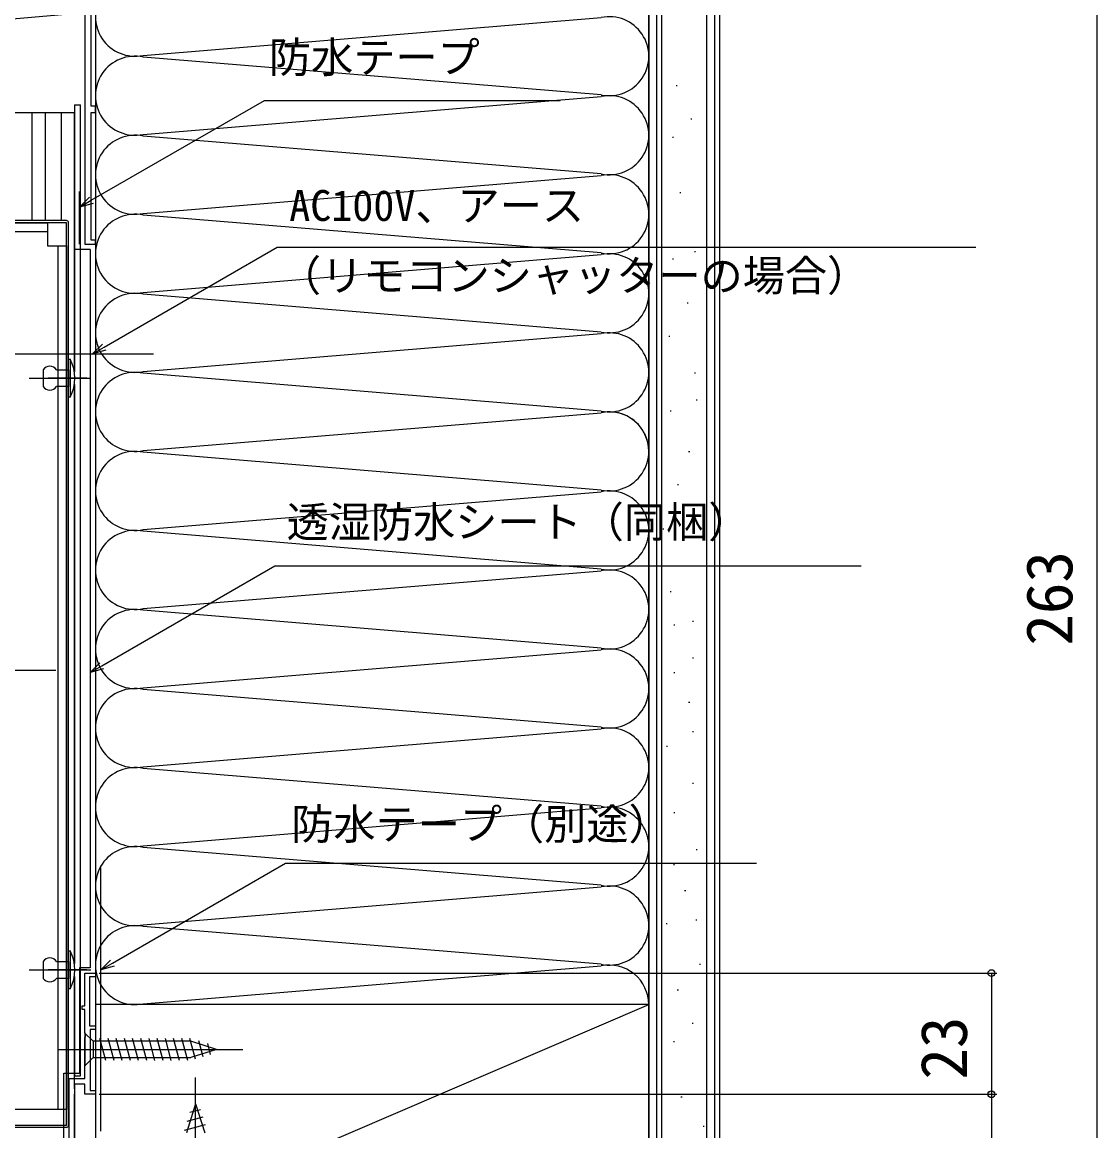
# Model space of a CAD drawing. Units: millimetres, scale not verified. Extents: x -525 to 525, y -783 to 778.
# Drawn here: x -114.9 to 89, y 283.4 to 493.8 of the extents above; entities that cross this region are included whole.
import ezdxf
from ezdxf.enums import TextEntityAlignment as Align

# ---------------------------------------------------------------- set-up
doc = ezdxf.new("R2010")
doc.units = ezdxf.units.MM
doc.header["$LTSCALE"] = 4
for name, color, linetype in [('0-2_YKK_11', 7, 'Continuous'), ('0-4_YKK_12', 2, 'Continuous'), ('0-5_YKK_13', 4, 'Continuous'), ('0-7_YKK_D', 6, 'Continuous'), ('0-9_YSS_K', 3, 'Continuous'), ('0-A_YSS_KE', 3, 'Continuous')]:
    doc.layers.add(name, color=color, linetype=linetype)
doc.styles.add('ＭＳ ゴシック', font='')
doc.styles.get('ＭＳ ゴシック').set_extended_font_data('MS Gothic')

msp = doc.modelspace()

# ---------------------------------------------------------------- linework, layer by layer
at = {"layer": '0-2_YKK_11'}
for points in [[(-128.4, 491.5), (-128.4, 493.373), (-103, 495.595), (-103, 451.6), (-101, 451.6), (-101, 452.4), (-101.8, 452.4), (-101.8, 476.6), (-101, 476.6), (-101, 477.8), (-101.8, 477.8), (-101.8, 495.6)], [(-105.999, 272.998), (-105.999, 293.298), (-102.999, 293.298), (-102.999, 301.039), (-102.879, 301.223), (-102.879, 301.773), (-102.999, 301.956), (-102.999, 306.398), (-103.499, 306.398), (-103.499, 307.098), (-102.999, 307.098), (-102.999, 313.298), (-100.999, 313.298), (-100.999, 312.598), (-102.099, 312.598), (-102.099, 303.298), (-100.999, 303.298), (-100.999, 302.598), (-101.999, 302.598), (-101.999, 290.998), (-100.999, 290.998), (-100.999, 290.298), (-102.999, 290.298), (-102.999, 292.198), (-104.999, 292.198), (-104.999, 265.298)]]:
    msp.add_lwpolyline(points, dxfattribs=at)
at = {"layer": '0-4_YKK_12'}
for p, q in [((-194, 476.6), (-105, 476.6)), ((-113, 456.198), (-113, 476.6)), ((-110.5, 456.198), (-110.5, 476.6)), ((-107.5, 476.6), (-107.5, 456.198)), ((-105, 427.433), (-105, 476.6)), ((-123.695, 430.8), (-89.998, 430.8)), ((-102.619, 426.2), (-109.981, 426.2)), ((-105, 315.13), (-105, 424.968)), ((-267.499, 370.797), (-108.499, 370.797)), ((-102.619, 313.9), (-109.981, 313.9)), ((-105, 291.298), (-105, 312.665)), ((-105, 264.799), (-105, 290.298))]:
    msp.add_line(p, q, dxfattribs=at)
at = {"layer": '0-5_YKK_13'}
for p, q in [((-105, 478.1), (-103.8, 478.1)), ((-105, 478.1), (-105, 430.318)), ((-103.8, 293.8), (-103.8, 478.1)), ((-106.5, 456.098), (-145.7, 456.098)), ((-106.5, 455.698), (-145.7, 455.698)), ((-106.5, 284.398), (-106.5, 455.698)), ((-106.1, 284.398), (-106.1, 455.698)), ((-110.1, 453.998), (-200.6, 453.998)), ((-108.1, 451.298), (-108.1, 287.4)), ((-106.5, 451.298), (-106.5, 287.4)), ((-106.1, 429.8), (-105.8, 429.8)), ((-106.1, 422.6), (-106.1, 429.8)), ((-105.8, 429.8), (-105.8, 422.6)), ((-105, 430.318), (-105, 427.433)), ((-110.9, 427.8), (-110.9, 424.6)), ((-108.4, 427.8), (-106.1, 427.8)), ((-106.1, 427.8), (-106.1, 424.6)), ((-113.57, 426.2), (-101.9, 426.2)), ((-106.1, 424.6), (-108.4, 424.6)), ((-105.8, 422.6), (-106.1, 422.6)), ((-105.8, 317.497), (-105.8, 310.297)), ((-113.57, 313.897), (-101.9, 313.897)), ((-110.9, 315.497), (-110.9, 312.297)), ((-110.3, 313.9), (-104.7, 313.9)), ((-105, 312.665), (-105, 293.8)), ((-105.8, 310.297), (-106.1, 310.297)), ((-103, 301.898), (-103, 295.698)), ((-103, 301.898), (-101.45, 300.348)), ((-99.024, 296.698), (-100.149, 300.898)), ((-97.471, 296.698), (-98.596, 300.898)), ((-95.918, 296.698), (-97.043, 300.898)), ((-94.365, 296.698), (-95.49, 300.898)), ((-92.812, 296.698), (-93.937, 300.898)), ((-91.259, 296.698), (-92.384, 300.898)), ((-89.706, 296.698), (-90.831, 300.898)), ((-88.153, 296.698), (-89.279, 300.898)), ((-86.6, 296.698), (-87.726, 300.898)), ((-85.047, 296.698), (-86.173, 300.898)), ((-83.494, 296.698), (-84.62, 300.898)), ((-82.011, 296.956), (-83.067, 300.898)), ((-108, 298.798), (-73, 298.798)), ((-82.916, 300.348), (-101.45, 300.348)), ((-101.45, 300.348), (-101.45, 297.248)), ((-78, 298.798), (-82.916, 300.348)), ((-78, 298.798), (-82.916, 297.248)), ((-80.579, 297.408), (-81.392, 300.444)), ((-79.147, 297.859), (-79.696, 299.909)), ((-103, 295.698), (-101.45, 297.248)), ((-101.45, 297.248), (-82.916, 297.248)), ((-105, 293.8), (-103.8, 293.8)), ((-81.993, 243.5), (-81.993, 293.5)), ((-81.993, 288.5), (-83.743, 282.95)), ((-81.993, 288.5), (-80.243, 282.95)), ((-81.055, 287.354), (-83.104, 286.805)), ((-106.5, 284.398), (-138.9, 284.398)), ((-80.152, 284.49), (-84.174, 283.412)), ((-80.603, 285.922), (-83.639, 285.108)), ((-106.5, 283.998), (-138.9, 283.998))]:
    msp.add_line(p, q, dxfattribs=at)
for points in [[(-110.1, 455.598), (-200.6, 455.598), (-200.6, 472.598)], [(-110.1, 455.598), (-110.1, 451.298), (-106.5, 451.298)], [(-105, 424.968), (-105, 318.018), (-105, 315.13)], [(-106.1, 310.297), (-106.1, 317.497), (-105.8, 317.497)], [(-108.4, 315.497), (-106.1, 315.497), (-106.1, 312.297), (-108.4, 312.297)], [(-106.5, 287.4), (-121.6, 287.4), (-121.6, 284.5)]]:
    msp.add_lwpolyline(points, dxfattribs=at)
for centre, radius, start, end in [((-106.5, 455.698), 0.4, 0, 90), ((-112.55, 426.2), 7.65, 331.92751, 28.07249), ((-109.65, 426.971), 1.5, 33.55731, 146.44269), ((-109.65, 425.429), 1.5, 213.55731, 326.44269), ((-109.65, 314.668), 1.5, 33.55731, 146.44269), ((-112.55, 313.897), 7.65, 331.92751, 28.07249), ((-109.65, 313.126), 1.5, 213.55731, 326.44269), ((-106.5, 284.398), 0.4, 270, 0)]:
    msp.add_arc(centre, radius, start, end, dxfattribs=at)
at = {"layer": '0-7_YKK_D'}
for p, q in [((89.006, 522.3), (89.006, 259.3)), ((-100.299, 313.298), (70.006, 313.298)), ((69.006, 313.298), (69.006, 290.298)), ((-100.299, 290.298), (69.996, 290.298)), ((-100.299, 290.298), (70.006, 290.298)), ((68.996, 290.298), (68.996, 259.3))]:
    msp.add_line(p, q, dxfattribs=at)
for points in [[(-104, 458.673), (-101.792, 459.948), (-68.947, 478.911), (-12.792, 478.911)], [(-101.45, 459.356), (-104, 458.673), (-102.133, 460.54)], [(-101.546, 430.801), (-99.338, 432.076), (-66.494, 451.038), (66.071, 451.038)], [(-98.996, 431.484), (-101.546, 430.801), (-99.679, 432.667)], [(-102.003, 370.337), (-99.795, 371.612), (-66.951, 390.574), (44.273, 390.574)], [(-99.453, 371.02), (-102.003, 370.337), (-100.136, 372.203)], [(-99.998, 313.909), (-97.79, 315.184), (-64.946, 334.147), (24.413, 334.147)], [(-97.448, 314.592), (-99.998, 313.909), (-98.132, 315.776)]]:
    msp.add_lwpolyline(points, dxfattribs=at)
for centre in [(69.006, 313.298), (68.996, 290.298), (69.006, 290.298)]:
    msp.add_circle(centre, 0.637, dxfattribs=at)
at = {"layer": '0-9_YSS_K'}
for p, q in [((-101.008, 591.3), (-101.008, 307.298)), ((3.992, 303.798), (3.992, 591.3)), ((5.492, 249.298), (5.492, 591.3)), ((14.992, 249.298), (14.992, 591.3)), ((17.497, 249.3), (17.497, 591.3)), ((-91.971, 487.458), (-5.035, 494.642)), ((-5.035, 479.958), (-91.971, 487.142)), ((9.187, 481.728), (9.387, 481.728)), ((-91.971, 472.458), (-5.035, 479.642)), ((11.985, 475.434), (12.185, 475.434)), ((-5.035, 464.958), (-91.971, 472.142)), ((8.488, 471.937), (8.688, 471.937)), ((-91.971, 457.458), (-5.035, 464.642)), ((9.887, 461.446), (10.087, 461.446)), ((-5.035, 449.958), (-91.971, 457.142)), ((12.684, 450.257), (12.884, 450.257)), ((-91.971, 442.458), (-5.035, 449.642)), ((8.488, 448.858), (8.688, 448.858)), ((-5.035, 434.958), (-91.971, 442.142)), ((11.285, 440.466), (11.485, 440.466)), ((-91.971, 427.458), (-5.035, 434.642)), ((7.789, 434.171), (7.989, 434.171)), ((-5.035, 419.958), (-91.971, 427.142)), ((-5.035, 419.958), (-91.971, 427.142)), ((12.684, 427.178), (12.884, 427.178)), ((12.959, 422.072), (13.159, 422.072)), ((-91.971, 412.458), (-5.035, 419.642)), ((-91.971, 412.458), (-5.035, 419.642)), ((8.064, 419.974), (8.264, 419.974)), ((-5.035, 404.958), (-91.971, 412.142)), ((11.56, 412.281), (11.76, 412.281)), ((-91.971, 397.458), (-5.035, 404.642)), ((9.462, 405.987), (9.662, 405.987)), ((11.56, 398.294), (11.76, 398.294)), ((-5.035, 389.958), (-91.971, 397.142)), ((6.665, 397.595), (6.865, 397.595)), ((-91.971, 382.458), (-5.035, 389.642)), ((12.959, 390.601), (13.159, 390.601)), ((8.064, 385.706), (8.264, 385.706)), ((-5.035, 374.958), (-91.971, 382.142)), ((8.763, 379.411), (8.963, 379.411)), ((12.26, 380.111), (12.46, 380.111)), ((-91.971, 367.458), (-5.035, 374.642)), ((12.26, 373.117), (12.46, 373.117)), ((8.763, 370.32), (8.963, 370.32)), ((-5.035, 359.958), (-91.971, 367.142)), ((11.56, 364.725), (11.76, 364.725)), ((-91.971, 352.458), (-5.035, 359.642)), ((12.26, 359.13), (12.46, 359.13)), ((7.364, 356.332), (7.564, 356.332)), ((-5.035, 344.958), (-91.971, 352.142)), ((12.26, 349.339), (12.46, 349.339)), ((-91.971, 337.458), (-5.035, 344.642)), ((8.763, 343.744), (8.963, 343.744)), ((-5.035, 329.958), (-91.971, 337.142)), ((12.959, 336.75), (13.159, 336.75)), ((8.705, 333.881), (8.905, 333.881)), ((-91.971, 322.458), (-5.035, 329.642)), ((10.803, 328.986), (11.003, 328.986)), ((-5.035, 314.958), (-91.971, 322.142)), ((7.306, 322.691), (7.506, 322.691)), ((12.901, 323.391), (13.101, 323.391)), ((-91.971, 307.458), (-5.035, 314.642)), ((13.6, 314.999), (13.8, 314.999)), ((9.404, 310.103), (9.604, 310.103)), ((-101.003, 262.3), (3.997, 307.3)), ((12.202, 303.809), (12.402, 303.809)), ((8.705, 300.312), (8.905, 300.312)), ((10.103, 289.822), (10.303, 289.822)), ((14.3, 284.227), (14.5, 284.227))]:
    msp.add_line(p, q, dxfattribs=at)
for centre, start, end in [((-93.503, 494.8), 78.21646, 281.78353), ((-3.503, 487.3), 258.21646, 101.78353), ((-93.503, 479.8), 78.21646, 281.78353), ((-3.503, 472.3), 258.21646, 101.78353), ((-93.503, 464.8), 78.21646, 281.78353), ((-3.503, 457.3), 258.21646, 101.78353), ((-93.503, 449.8), 78.21646, 281.78353), ((-3.503, 442.3), 258.21646, 101.78353), ((-93.503, 434.8), 78.21646, 281.78353), ((-3.503, 427.3), 258.21646, 101.78353), ((-3.503, 427.3), 258.21646, 101.78353), ((-93.503, 419.8), 78.21646, 281.78353), ((-93.503, 419.8), 78.21646, 281.78353), ((-3.503, 412.3), 360, 101.78353), ((-3.503, 412.3), 258.21646, 101.78353), ((-93.503, 404.8), 78.21646, 281.78353), ((-3.503, 397.3), 258.21646, 101.78353), ((-93.503, 389.8), 78.21646, 281.78353), ((-3.503, 382.3), 258.21646, 101.78353), ((-93.503, 374.8), 78.21646, 281.78353), ((-3.503, 367.3), 258.21646, 101.78353), ((-93.503, 359.8), 78.21646, 281.78353), ((-3.503, 352.3), 258.21646, 101.78353), ((-93.503, 344.8), 78.21646, 281.78353), ((-3.503, 337.3), 258.21646, 101.78353), ((-93.503, 329.8), 78.21646, 281.78353), ((-3.503, 322.3), 258.21646, 101.78353), ((-93.503, 314.8), 78.21646, 281.78353), ((-3.503, 307.3), 360, 101.78353)]:
    msp.add_arc(centre, 7.5, start, end, dxfattribs=at)
at = {"layer": '0-A_YSS_KE'}
for p, q in [((3.992, 591.3), (3.992, 249.298)), ((6.497, 249.3), (6.497, 591.3)), ((16.492, 591.3), (16.492, 249.298)), ((-105, 450.6), (-105, 466.6)), ((-104, 451.6), (-104, 461.6)), ((-102.003, 450.6), (-105, 450.6)), ((-102.003, 450.6), (-102.003, 314.298)), ((-99.998, 283.302), (-99.998, 333.302)), ((-103.999, 314.298), (-103.999, 294.298)), ((-102.003, 314.298), (-103.999, 314.298))]:
    msp.add_line(p, q, dxfattribs=at)
msp.add_lwpolyline([(3.997, 262.3), (3.997, 307.3), (-101.003, 307.3), (-101.003, 262.3)], close=True, dxfattribs=at)
msp.add_lwpolyline([(-106.999, 281.598), (-106.999, 294.298), (-103.999, 294.298)], dxfattribs=at)

# ---------------------------------------------------------------- texts
at = {"layer": '0-7_YKK_D', "style": 'ＭＳ ゴシック'}
for s, p in [('防水テープ', (-68.07, 482.392)), ('AC100V、アース', (-64.226, 454.274)), ('（リモコンシャッターの場合）', (-66.18, 440.974)), ('透湿防水シート（同梱）', (-64.727, 394.214)), ('防水テープ（別途）', (-63.851, 336.881))]:
    msp.add_text(s, height=5.865, dxfattribs=at).set_placement(p, align=Align.BOTTOM_LEFT)
for s, p in [('263', (87.006, 375.434)), ('23', (67.006, 293.07))]:
    msp.add_text(s, height=8.798, rotation=90, dxfattribs=at).set_placement(p, align=Align.BOTTOM_LEFT)

doc.saveas('drawing.dxf')
